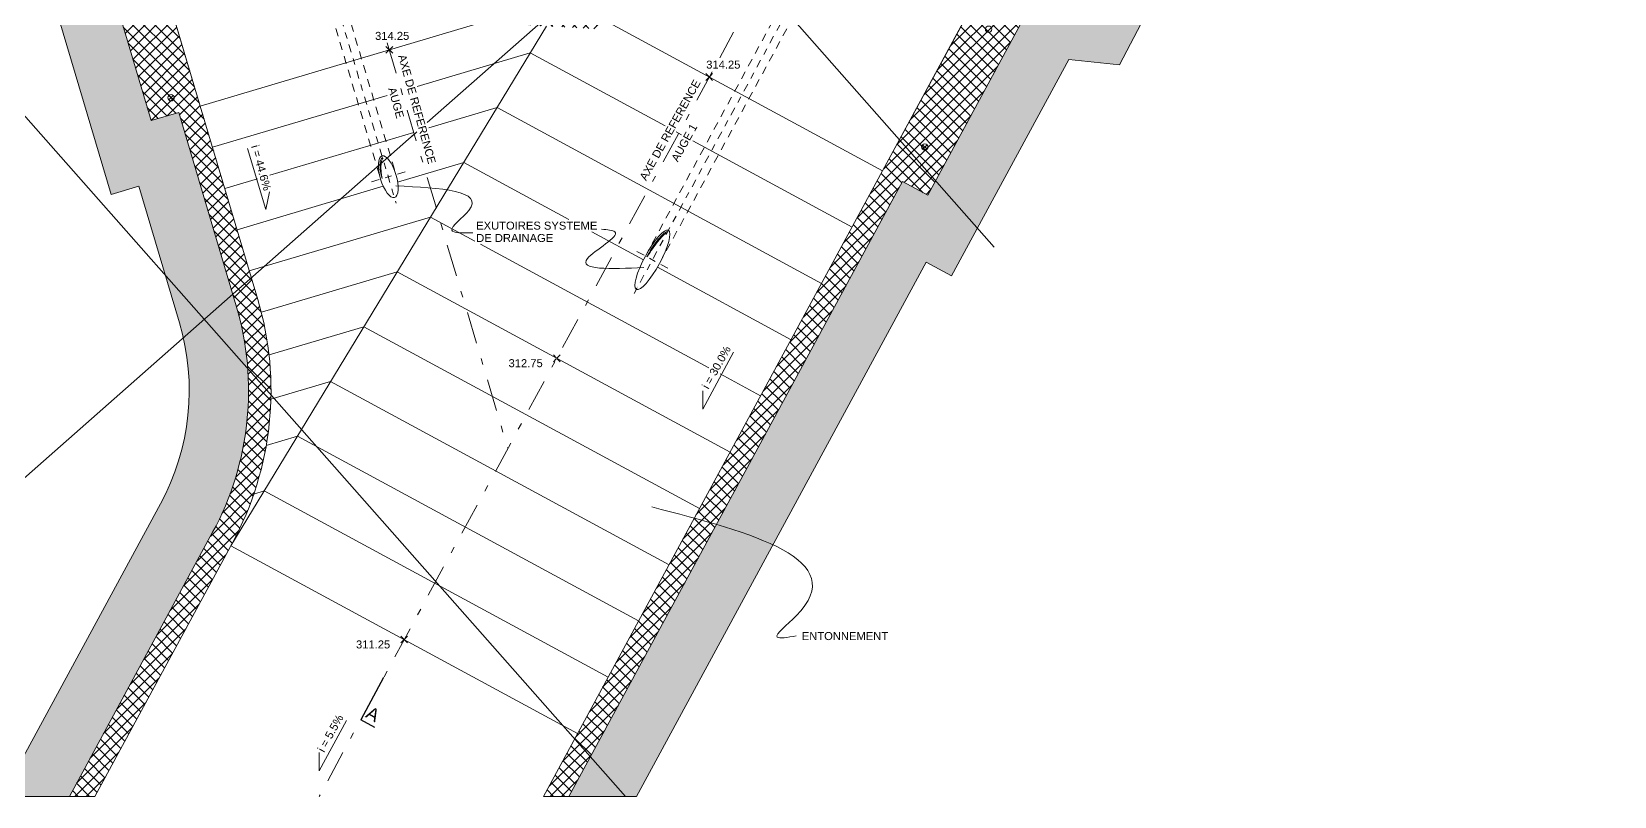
# Model space of a CAD drawing. Extents: x -88.6 to -49.6, y 115 to 143.7.
# Drawn here: x -74.33 to -49.61, y 114.97 to 126.92 of the extents above; entities that cross this region are included whole.
import ezdxf
from ezdxf.enums import TextEntityAlignment as Align

# ---------------------------------------------------------------- set-up
doc = ezdxf.new("R2010")
doc.units = 0
doc.linetypes.add('TRATTEGGIATA', pattern=[0.75, 0.5, -0.25])
doc.linetypes.add('TRATTOPUNTO2', pattern=[0.5, 0.25, -0.125, 0, -0.125])
doc.layers.add('contorno', color=5, linetype='Continuous', plot=False)
for name, color, linetype in [('coordinate', 2, 'Continuous'), ('LIN010CO', 2, 'Continuous'), ('LIN018CO', 6, 'Continuous'), ('LIN07CO', 4, 'Continuous'), ('TRATTEGGI', 2, 'Continuous')]:
    doc.layers.add(name, color=color, linetype=linetype)
for name, color, linetype, lineweight in [('LIN025CO', 7, 'Continuous', 25), ('LIN035CO', 1, 'Continuous', 35), ('TEXT035', 1, 'Continuous', 35), ('TEXT050', 3, 'Continuous', 50)]:
    doc.layers.add(name, color=color, linetype=linetype, lineweight=lineweight)
doc.styles.add('ARIAL', font='arial.ttf')
doc.linetypes.add('ROCK', pattern='A,0.25,-0.18,["<",Standard,S=0.18,R=90,X=0,Y=-0.09],0,["-",Standard,S=0.18,R=45,X=-0.111213,Y=-0.238491],0.25', length=0.6799999999999999)

# ---------------------------------------------------------------- blocks, each defined once
blk = doc.blocks.new('SEZ4')
at = {"layer": 'LIN07CO'}
for p in [(0, 0), (0.4999999999999929, -1.5)]:
    blk.add_line(p, (-7.105427357601002e-15, -1.5), dxfattribs=at)
at = {"layer": 'TEXT050', "style": 'ARIAL'}
blk.add_attdef('NOME_SEZIONE', text='', height=0.4, dxfattribs=at).set_placement((0.2499999999999929, -1.161970199621763), align=Align.MIDDLE)
blk = doc.blocks.new('quote')
at = {"layer": 'LIN018CO'}
for p, q in [((0.0007025840397716365, 0.0007025840397716365), (-0.0007025840397716365, -0.0007025840397716365)), ((0.0007025840397716365, -0.0007025840397716365), (-0.0007025840397716365, 0.0007025840397716365))]:
    blk.add_line(p, q, dxfattribs=at)
at = {"layer": 'LIN035CO'}
for p, q in [((-0.01327856087883106, 0.01327856087883106), (-0.1060660171779944, 0.1060660171779944)), ((0.1060660171779659, 0.1060660171779944), (0.01327856087883106, 0.01327856087883106)), ((-0.01327856087883106, -0.01327856087883106), (-0.1060660171779944, -0.1060660171779944)), ((0.1060660171779659, -0.1060660171779944), (0.01327856087883106, -0.01327856087883106))]:
    blk.add_line(p, q, dxfattribs=at)
at = {"layer": 'TEXT035', "style": 'ARIAL'}
blk.add_attdef('VALORE', text='', height=0.25, dxfattribs=at).set_placement((0, 0.3298607042895583), align=Align.CENTER)

msp = doc.modelspace()

# ---------------------------------------------------------------- hatches: boundary and pattern name
at = {"layer": 'TRATTEGGI', "lineweight": 0}
h = msp.add_hatch(dxfattribs=at)
h.set_pattern_fill('AR-CONC', color=256, scale=0.1, angle=-138.5691721963736, style=0)
h.set_pattern_definition([(49.99999999999999, (0, 0), (0.7172601826007534, -0.06275213498259524), [0.07500000000000001, -0.8250000000000001]), (355, (0, 0), (-0.1387513336129998, 0.7521921337000119), [0.05999999999999999, -0.6599999999999999]), (100.4514, (0.05977167999662925, -0.005229340007645078), (0.5785093817140218, 0.6894395420609536), [0.06374019000000002, -0.701142112]), (46.18419999999999, (0, 0.1999999999970896), (1.067241048625645, -0.1655190143290182), [0.1125, -1.2375]), (96.6356, (0.08893674499995541, 0.1862066929897992), (0.9346627055487035, 0.9741178709004416), [0.09561028799999999, -1.051713]), (351.1842, (0, 0.1999999999970896), (0.9346619451336272, 0.9741186009253244), [0.09, -0.99]), (20.99999999999998, (0.09999999999854481, 0.1499999999796273), (0.5969070521184617, -0.4026188906653389), [0.07500000000000001, -0.8250000000000001]), (325.9999999999999, (0.09999999999854481, 0.1499999999796273), (0.2433153319215818, 0.7251500450468531), [0.05999999999999998, -0.6599999999999999]), (71.45139999999999, (0.1497422329921392, 0.1164483939937782), (0.84022262858149, 0.3225304967099523), [0.06374019, -0.7011421119999999]), (37.50000000000001, (0, 0), (0.01215985531729075, 0.3328938538313115), [0, -0.652, 0, -0.67, 0, -0.6625000000000001]), (7.499999999999984, (0, 0), (0.2630695374421487, 0.3944117118823601), [0, -0.382, 0, -0.6369999999999999, 0, -0.2524999999999999]), (327.5, (-0.2230000000126893, 0), (0.533822436172409, -0.02255487173437992), [0, -0.25, 0, -0.78, 0, -1.035]), (317.5, (-0.3229999999894062, -1.455191522836685e-11), (0.5831861693423862, 0.1001049823323176), [0, -0.325, 0, -0.518, 0, -0.735])])
h.paths.add_polyline_path([(-49.60882907468476, 139.9676284061716), (-50.45756051797798, 139.5445766810299), (-57.33710068441724, 126.4014853021654), (-58.12785915101995, 126.4839148277097), (-59.95985251236561, 123.102922094331), (-60.35550339574547, 123.3173058120447), (-64.88096661689633, 114.9654424326873), (-65.93562498871324, 114.9654424326291), (-60.72902700787381, 124.5743582236028), (-60.33337612449395, 124.3599745058891), (-58.64796962798573, 127.4704372606939), (-57.86682689189911, 127.3890100893768), (-51.47844918927149, 139.5937548654765), (-51.94625943019491, 139.8386226252769), (-49.60882907468476, 141.0037190196017)])
edge = h.paths.add_edge_path()
edge.add_line((-77.33774669887498, 140.071844835722), (-74.27580599449936, 129.0994999788577))
edge.add_line((-74.2758059944972, 129.0994999788527), (-73.498925879397, 129.0185171478193))
edge.add_line((-73.49892587939394, 129.0185171478224), (-72.46164685103112, 125.5276692825647))
edge.add_line((-72.46164685103577, 125.5276692825719), (-72.03028724775677, 125.6558445245582))
edge.add_line((-72.03028724775504, 125.6558445245464), (-71.13216206878349, 122.633303551443))
edge.add_arc((-75.58954463563714, 121.3088260500954), 4.649999999887555, -28.451081468479572, 16.548918532263997, ccw=False)
edge.add_line((-71.50115217357234, 119.0935276334203), (-73.73795812937476, 114.9654424327234))
edge.add_line((-73.73795812937169, 114.9654424327164), (-74.79261650115522, 114.9654424326871))
edge.add_line((-74.7926165011595, 114.9654424326873), (-72.3164401854216, 119.5352920331225))
edge.add_arc((-75.5895446356808, 121.3088260501245), 3.722718852108987, -28.45108146843931, 16.5489185315883)
edge.add_line((-72.02103235328104, 122.3691824723501), (-72.65503645323032, 124.5028531611004))
edge.add_line((-72.6550364532377, 124.5028531611024), (-73.08639605651669, 124.374677919116))
edge.add_line((-73.08639605651842, 124.3746779190988), (-74.21131610104432, 128.1604719327098))
edge.add_line((-74.21131610103475, 128.1604719327297), (-74.9993958874972, 128.2426222297361))
edge.add_line((-74.9993958874984, 128.2426222297217), (-78.03646553397392, 139.1258426225193))
edge.add_line((-78.03646553397266, 139.1258426225249), (-78.51093496736651, 139.1236480900319))
edge.add_line((-78.51093496737303, 139.1236480900407), (-78.51093496739071, 140.0195107638502))
edge.add_line((-78.51093496738758, 140.0195107638574), (-77.73684838899806, 140.0545194884942))
edge.add_line((-77.73684838899499, 140.0545194884908), (-77.33774669908634, 140.0718448365237))
h = msp.add_hatch(dxfattribs=at)
h.set_pattern_fill('ANSI37', color=256, angle=-138.5691721963736, style=0)
h.set_pattern_definition([(44.99999999999996, (0, 0), (-0.08838834764831842, 0.08838834764831846), []), (135, (0, 0), (-0.08838834764831846, -0.08838834764831842), [])])
edge = h.paths.add_edge_path()
edge.add_line((-51.94625943015853, 139.8386226252624), (-51.76645977958754, 140.1704476882059))
edge.add_line((-51.76645977958833, 140.1704476882151), (-58.87174884048925, 140.9111107741509))
edge.add_line((-58.87174884049455, 140.9111107741483), (-65.79236646237642, 128.1389259050277))
edge.add_line((-65.79236646237405, 128.1389259050338), (-66.35383321581422, 128.1438994386309))
edge.add_line((-66.35383321581321, 128.1438994386262), (-69.77164215910754, 139.6461574880718))
edge.add_line((-69.77164215910307, 139.6461574880668), (-76.87693121999018, 140.386820573976))
edge.add_line((-76.87693121999473, 140.3868205739855), (-76.79059113941899, 140.0962525804279))
edge.add_line((-76.79059113941912, 140.0962525804207), (-77.33774669907959, 140.0718448365021))
edge.add_line((-77.33774669908598, 140.0718448365078), (-74.27580599448241, 129.0994999788354))
edge.add_line((-74.27580599448265, 129.0994999788381), (-73.49892587938245, 129.0185171478047))
edge.add_line((-73.49892587937211, 129.0185171477933), (-72.46164685100929, 125.5276692825356))
edge.add_line((-72.46164685100666, 125.5276692825282), (-72.03028724772767, 125.6558445245146))
edge.add_line((-72.03028724774049, 125.6558445245173), (-71.13216206876893, 122.6333035514139))
edge.add_arc((-75.58954463563714, 121.3088260500663), 4.649999999894156, -28.451081468395387, 16.548918532301684, ccw=False)
edge.add_line((-71.50115217356506, 119.0935276333767), (-73.73795812936748, 114.9654424326797))
edge.add_line((-73.73795812935714, 114.9654424326873), (-73.339879907913, 114.9654424326907))
edge.add_line((-73.33987990791502, 114.9654424326873), (-71.1934237086563, 118.9267847417933))
edge.add_arc((-75.58954463571717, 121.3088260500663), 4.999999999968144, -28.45108146809561, 16.54891853188982)
edge.add_line((-70.79666015512339, 122.7329954063607), (-71.69478533409495, 125.7555363794641))
edge.add_line((-71.69478533408983, 125.7555363794527), (-75.76904249270552, 139.4669983059413))
edge.add_line((-75.7690424927132, 139.466998305943), (-70.38624774949176, 138.9058899072192))
edge.add_line((-70.38624774948403, 138.9058899072115), (-66.86041664911998, 127.0400952328751))
edge.add_line((-66.86041664911318, 127.0400952328782), (-65.52170914996398, 126.959199208014))
edge.add_line((-65.52170914996532, 126.9591992080095), (-58.423030150812, 140.0600011098629))
edge.add_line((-58.42303015082143, 140.0600011098577), (-53.04023540770112, 139.4988927114134))
edge.add_line((-53.04023540769413, 139.4988927114027), (-61.03675547278112, 124.7411011151534))
edge.add_line((-61.03675547278544, 124.7411011151707), (-66.3337032101517, 114.9654424326872))
edge.add_line((-66.33370321014809, 114.9654424326873), (-65.93562498866415, 114.9654424326676))
edge.add_line((-65.93562498867686, 114.9654424326582), (-60.72902700788322, 124.5743582235836))
edge.add_line((-60.72902700788109, 124.5743582236028), (-60.33337612449866, 124.3599745058851))
edge.add_line((-60.33337612450123, 124.35997450586), (-58.64796962799065, 127.4704372606615))
edge.add_line((-58.64796962797118, 127.4704372606793), (-57.86682689188705, 127.3890100893738))
edge.add_line((-57.86682689190638, 127.3890100893768), (-51.47844918926906, 139.5937548654921))
edge.add_line((-51.47844918926421, 139.5937548654765), (-51.94625943016929, 139.8386226252606))

# ---------------------------------------------------------------- linework, layer by layer
at = {"layer": 'contorno', "lineweight": 0, "ltscale": 0.5, "flags": 128}
msp.add_lwpolyline([(-49.60882907468476, 139.9676284061716), (-50.45756051797798, 139.5445766810299), (-57.33710068441724, 126.4014853021654), (-58.12785915101995, 126.4839148277097), (-59.95985251236561, 123.102922094331), (-60.35550339574547, 123.3173058120447), (-64.88096661689633, 114.9654424326873), (-65.93562498871324, 114.9654424326291), (-60.72902700787381, 124.5743582236028), (-60.33337612449395, 124.3599745058891), (-58.64796962798573, 127.4704372606939), (-57.86682689189911, 127.3890100893768), (-51.47844918927149, 139.5937548654765), (-51.94625943019491, 139.8386226252769), (-49.60882907468476, 141.0037190196017)], close=True, dxfattribs=at)
for points in [[(-77.33774669887498, 140.071844835722), (-74.2758059944972, 129.0994999788527), (-73.49892587939394, 129.0185171478224), (-72.46164685103577, 125.5276692825719), (-72.03028724775504, 125.6558445245464), (-71.13216206877405, 122.6333035514399, -0.1989123673826152), (-71.50115217357234, 119.0935276334203), (-73.73795812937169, 114.9654424327164), (-74.7926165011595, 114.9654424326873), (-72.31644018541556, 119.5352920331206, 0.1989123673798568), (-72.02103235328104, 122.3691824723501), (-72.6550364532377, 124.5028531611024), (-73.08639605651842, 124.3746779190988), (-74.21131610103475, 128.1604719327297), (-74.9993958874984, 128.2426222297217), (-78.03646553397266, 139.1258426225249), (-78.51093496737303, 139.1236480900407), (-78.51093496738758, 140.0195107638574), (-77.73684838899499, 140.0545194884908), (-77.33774669908598, 140.0718448365078)], [(-73.49892587937211, 129.0185171477933), (-72.46164685100666, 125.5276692825282), (-72.03028724774049, 125.6558445245173), (-71.13216206876677, 122.6333035514253, -0.1989123673826152), (-71.50115217356506, 119.0935276333767), (-73.73795812935714, 114.9654424326873), (-73.33987990791502, 114.9654424326873), (-71.19342370865343, 118.9267847417941, 0.1989123673797444), (-70.79666015512339, 122.7329954063607), (-71.69478533408983, 125.7555363794527), (-75.7690424927132, 139.466998305943)]]:
    msp.add_lwpolyline(points, format="xyb", dxfattribs=at)
msp.add_lwpolyline([(-53.04023540769413, 139.4988927114027), (-61.03675547278544, 124.7411011151707), (-66.33370321014809, 114.9654424326873), (-65.93562498867686, 114.9654424326582), (-60.72902700788109, 124.5743582236028), (-60.33337612450123, 124.35997450586), (-58.64796962797118, 127.4704372606793)], dxfattribs=at)
at = {"layer": 'coordinate', "linetype": 'Continuous', "lineweight": 0}
for p, q in [((-59.2926939286117, 123.5515713475615), (-77.04469954347587, 143.6654424326844)), ((-56.63791250964277, 135.6558149625344), (-68.149596530071, 125.4958870947739)), ((-65.05247645077179, 114.9654424326582), (-79.07237976040051, 130.8506631741329)), ((-68.31116354055848, 125.3532920435537), (-68.3872133577097, 125.2861723540991)), ((-68.35156875567918, 125.3176313990989), (-75.39765017752507, 119.0989340417))]:
    msp.add_line(p, q, dxfattribs=at)
at = {"layer": 'LIN010CO', "linetype": 'TRATTOPUNTO2', "lineweight": 0, "ltscale": 2}
for p, q in [((-54.98116381167347, 142.381900659966), (-63.58191558056569, 126.5089832979284)), ((-68.77594183671317, 126.7458120751689), (-66.89094833087438, 120.4020748781768)), ((-63.70177954420797, 126.287771147996), (-69.83679155902792, 114.9654424326873))]:
    msp.add_line(p, q, dxfattribs=at)
at = {"layer": 'LIN010CO', "color": 3, "lineweight": 0, "ltscale": 0.5}
for p, q in [((-75.7690424927132, 139.4669983059721), (-71.69478533413348, 125.7555363794818)), ((-53.04023540770868, 139.4988927114318), (-61.03675547279272, 124.7411011151999))]:
    msp.add_line(p, q, dxfattribs=at)
at = {"layer": 'LIN010CO', "linetype": 'TRATTOPUNTO2', "lineweight": 0, "ltscale": 0.5}
for p, q in [((-56.26044187292428, 138.8035155886464), (-64.92669644714624, 122.8097110484669)), ((-72.76148196157737, 138.1224319552275), (-68.63549314568081, 124.2368728569563)), ((-69.02068675513874, 124.5716810492013), (-68.49563013100851, 124.7276976520516)), ((-64.87380773299083, 123.4821889279992), (-64.39221623574122, 123.2212382264115))]:
    msp.add_line(p, q, dxfattribs=at)
at = {"layer": 'LIN010CO', "linetype": 'TRATTEGGIATA', "lineweight": 0, "ltscale": 0.25}
for p, q in [((-56.42978493392002, 138.7533684422233), (-64.74291500769323, 123.4112646100693)), ((-56.2099788875712, 138.634266376801), (-64.52308752972021, 123.292202097422)), ((-72.84576620111329, 137.9672289411392), (-68.87798055512394, 124.6140851167002)), ((-72.60612197702721, 138.0384374089772), (-68.63833633103059, 124.6852935845236))]:
    msp.add_line(p, q, dxfattribs=at)
at = {"layer": 'LIN010CO', "linetype": 'Continuous', "lineweight": 0}
for p, q in [((-68.30689488581993, 126.0608209505444), (-66.5402009492027, 126.5857806854765)), ((-66.5402009492027, 126.5857806854765), (-64.43302204439533, 125.4440042697825)), ((-71.50327807397116, 125.1110398728488), (-68.77721167480195, 125.9210698755196)), ((-68.12652214426635, 125.4130159059714), (-67.05982962947019, 125.7299755151907)), ((-67.05982962947019, 125.7299755151907), (-61.98957199612778, 122.9826527443511)), ((-70.60937989973172, 124.6752535113919), (-68.35935397375579, 125.3438316896209)), ((-64.26253617647308, 125.3516263787751), (-64.17977340760262, 125.306781312509)), ((-63.99916634699912, 125.2089192459389), (-61.51316373446753, 123.8618769297755)), ((-68.61181497465441, 124.567413373632), (-67.57945830970857, 124.8741703449195)), ((-67.57945830970857, 124.8741703449195), (-65.93548332827777, 123.9833813105506)), ((-71.31177081385249, 124.4665433661721), (-70.79882681810705, 124.6189607931155)), ((-71.120263553712, 123.8220468594664), (-68.835827652023, 124.5008497016242)), ((-70.92875629358605, 123.1775503528188), (-68.09908699001971, 124.0183651746484)), ((-68.09908699001971, 124.0183651746484), (-67.40364161963953, 123.64153759701)), ((-67.31987829039281, 123.5961503763974), (-63.75045013522322, 121.6620531453082)), ((-65.5774089683182, 123.789358459253), (-64.7730952040074, 123.3535404635331)), ((-70.73724903345283, 122.5330538461567), (-68.61871567029448, 123.1625600043481)), ((-68.61871567029448, 123.1625600043481), (-63.41879678111582, 120.3449801881216)), ((-64.55498623898893, 123.2353579628689), (-62.46598025778803, 122.1034285589412)), ((-70.62071718362131, 121.8662789636728), (-69.13834435054014, 122.3067548340623)), ((-69.13834435054014, 122.3067548340623), (-63.89520504278335, 119.4657560027117)), ((-70.59137366725918, 121.173596727589), (-69.657973030844, 121.4509496637766)), ((-69.657973030844, 121.4509496637766), (-64.3716133044436, 118.5865318173164)), ((-63.57670299411257, 121.5679081310373), (-62.94238851946284, 121.2242043735314)), ((-70.66373411769018, 120.4506939273997), (-70.17760171112604, 120.5951444934908)), ((-70.17760171112604, 120.5951444934908), (-64.84802156609658, 117.707307631892)), ((-70.85835743018833, 119.6914616428403), (-70.69723039136443, 119.7393393232051)), ((-70.69723039136443, 119.7393393232051), (-65.32442982775683, 116.8280834464676))]:
    msp.add_line(p, q, dxfattribs=at)
at = {"layer": 'LIN010CO', "color": 3, "linetype": 'ROCK', "lineweight": 0, "ltscale": 0.5}
msp.add_line((-65.93562498867686, 114.9654424326582), (-60.72902700788109, 124.5743582236028), dxfattribs=at)
at = {"layer": 'LIN010CO', "color": 3, "linetype": 'ROCK', "lineweight": 0, "ltscale": 0.5, "flags": 128}
msp.add_lwpolyline([(-73.49892587938666, 129.0185171478079), (-72.46164685102121, 125.5276692825573), (-72.03028724774049, 125.6558445245464), (-71.13216206878133, 122.6333035514253, -0.1989123673826152), (-71.50115217356506, 119.0935276333912), (-73.73795812937169, 114.9654424326873)], format="xyb", dxfattribs=at)
msp.add_lwpolyline([(-60.72902700788836, 124.5743582235737), (-60.3333761245085, 124.3599745058746), (-58.64796962800028, 127.4704372606793)], dxfattribs=at)
at = {"layer": 'LIN010CO', "color": 3, "lineweight": 0, "ltscale": 0.5, "flags": 128}
msp.add_lwpolyline([(-73.33987990792957, 114.9654424326873), (-71.19342370866798, 118.9267847417941, 0.1989123673797444), (-70.79666015512339, 122.7329954063753), (-71.69478533410438, 125.7555363794818)], format="xyb", dxfattribs=at)
msp.add_lwpolyline([(-66.33370321016264, 114.9654424327018), (-61.0367554728, 124.7411011151707)], dxfattribs=at)
at = {"layer": 'LIN018CO', "linetype": 'Continuous', "lineweight": 0}
for p, q in [((-71.21685907159554, 118.8835341528902), (-66.28544602046895, 127.0053506465338)), ((-72.18598899423523, 125.84996079134), (-72.11527831608691, 125.9206714694883)), ((-72.11527831608691, 125.84996079134), (-72.18598899422796, 125.9206714694883)), ((-60.41425333528605, 125.080223329438), (-60.34354265712318, 125.1509340075718)), ((-60.3435426571159, 125.080223329438), (-60.41425333525694, 125.1509340075718)), ((-68.84762089129799, 124.9507653271867), (-68.8429135825063, 124.934923400011)), ((-64.39496048146975, 123.7910439910047), (-64.4047048587745, 123.7732843563717))]:
    msp.add_line(p, q, dxfattribs=at)
at = {"layer": 'LIN018CO', "lineweight": 0}
for p, q in [((-70.95410067721969, 125.0934144000057), (-70.6705135134689, 124.1390331601433)), ((-70.61217532488081, 124.415815919856), (-70.6705135134689, 124.1390331601433)), ((-63.3640709306128, 121.9083801501984), (-63.84574554422579, 121.019436771443)), ((-63.84574554422579, 121.3023007676093), (-63.84574554422579, 121.019436771443)), ((-69.4125505175034, 116.1495580058399), (-69.83665292336082, 115.366865675911)), ((-69.83665292334626, 115.6497296720772), (-69.83665292336082, 115.366865675911))]:
    msp.add_line(p, q, dxfattribs=at)
at = {"layer": 'LIN018CO', "linetype": 'Continuous', "lineweight": 0}
for centre, radius in [((-59.38195419583644, 126.9554651099897), 0.05), ((-72.15063365516107, 125.8853161304141), 0.05000000002087174), ((-60.37889799619734, 125.1155786684976), 0.05)]:
    msp.add_circle(centre, radius, dxfattribs=at)
for centre, major_axis, ratio in [((-68.75815844306635, 124.6496893506264), (0.09665662207564613, -0.3252871730742328), 0.3683579372276394), ((-64.63301198438421, 123.3517135772272), (-0.2501827972812001, -0.4617190419333935), 0.2380300861989187)]:
    msp.add_ellipse(centre, major_axis=major_axis, ratio=ratio, dxfattribs=at)
for points, knots in [([(-68.84762089129072, 124.9507653271867), (-68.84769453455374, 124.9507435837004), (-68.84776774977217, 124.9507214570622), (-68.85757578676566, 124.9476888719655), (-68.87025456427364, 124.9344179662876), (-68.88681078052468, 124.8712985635648), (-68.88923453254392, 124.8247988002258), (-68.87940967523173, 124.7245986129856), (-68.86838797133532, 124.6724116586265), (-68.85310896713781, 124.6214755208639)], [3.141609220321451, 3.141609220321451, 3.141609220321451, 3.141609220321451, 3.145658344456268, 3.145658344456268, 3.687230086327295, 3.687230086327295, 4.228801828198321, 4.228801828198321, 4.712628549865671, 4.712628549865671, 4.712628549865671, 4.712628549865671]), ([(-68.84291358251357, 124.9349234000401), (-68.84457404385466, 124.9344349184976), (-68.85212701272394, 124.9300662549358), (-68.86688000419235, 124.8875091257069), (-68.87156159573351, 124.8504453672358), (-68.87446791202092, 124.769387391425), (-68.87059383381711, 124.7266846802086), (-68.86216294893529, 124.6745306927914), (-68.86216294893529, 124.6745306927914), (-68.85310896715237, 124.6214755208493)], [9.416135415521302, 9.416135415521302, 9.416135415521302, 9.416135415521302, 9.898830436771814, 9.898830436771814, 10.39219381242699, 10.39219381242699, 10.88555718808216, 10.88555718808216, 10.99595378912861, 10.99595378912861, 10.99595378912861, 10.99595378912861]), ([(-64.39496048146248, 123.7910439910047), (-64.39580664678942, 123.7917701793922), (-64.39687483471062, 123.7915961842082), (-64.40723770940531, 123.7906027894642), (-64.42010830565414, 123.7859929804981), (-64.46791961717827, 123.7539087818732), (-64.51172434425825, 123.7100082267862), (-64.61178498486697, 123.5818862503947), (-64.66905135824345, 123.4920609327237), (-64.71976813431684, 123.3987224598968)], [3.13240266713901, 3.13240266713901, 3.13240266713901, 3.13240266713901, 3.300356239691281, 3.300356239691281, 3.567493782273909, 3.567493782273909, 4.097715600496452, 4.097715600496452, 4.712218216373821, 4.712218216373821, 4.712218216373821, 4.712218216373821]), ([(-64.40470485878905, 123.7732843563863), (-64.41432835350861, 123.7698442306573), (-64.43235141663172, 123.7592915128917), (-64.47525258079986, 123.7215262263344), (-64.50044693657401, 123.6951367203146), (-64.58018158872437, 123.5985571131168), (-64.63879734422517, 123.5099075519975), (-64.69267115923867, 123.4342915155721), (-64.70543736032414, 123.4139861069416), (-64.71976813432411, 123.3987224598968)], [3.397761510574908, 3.397761510574908, 3.397761510574908, 3.397761510574908, 3.712544132948852, 3.712544132948852, 4.027326755322797, 4.027326755322797, 4.656892000070686, 4.656892000070686, 4.712190020268761, 4.712190020268761, 4.712190020268761, 4.712190020268761])]:
    msp.add_open_spline(points, degree=3, knots=knots, dxfattribs=at)
at = {"layer": 'LIN018CO', "lineweight": 0}
for points in [[(-67.43611737858737, 123.7754029548814), (-67.76498368231114, 123.8144121709774), (-67.50186616300925, 124.1210991645785), (-68.64198610543099, 124.5069353573635)], [(-65.4265024188353, 123.8292046123242), (-65.21956364756625, 123.7885650228418), (-65.64656863093842, 123.37226168091), (-64.76687369989668, 123.2310172300349)], [(-62.38670326815918, 117.4728661373811), (-62.68263978177856, 117.4543704355747), (-62.3867032681519, 117.7872951756726), (-64.64321968694276, 119.4889112164819)]]:
    msp.add_spline(points, degree=3, dxfattribs=at)
at = {"layer": 'LIN018CO', "linetype": 'Continuous', "lineweight": 0}
for points in [[(-64.40466684323474, 123.7731306408677), (-64.40467950728635, 123.773182156292), (-64.40469217950158, 123.773233394968), (-64.4047048587745, 123.7732843563717)], [(-64.86146760195697, 122.9300926263822), (-64.86145891642809, 122.930053651784), (-64.86145022201526, 122.9300148798357), (-64.86144151909684, 122.9299763111194)]]:
    msp.add_open_spline(points, degree=3, dxfattribs=at)
at = {"layer": 'LIN025CO', "linetype": 'Continuous', "lineweight": 0}
for p, q in [((-71.69478533411893, 125.7555363794818), (-66.90190085361974, 127.179705735718)), ((-61.03675547279272, 124.7411011151853), (-65.4328763999074, 127.1231424235302)), ((-71.21685907161009, 118.8835341529193), (-65.80083808942436, 115.9488592610724))]:
    msp.add_line(p, q, dxfattribs=at)

# ---------------------------------------------------------------- block references
ref = msp.add_blockref('quote', (-68.7423684940295, 126.6328247029596), dxfattribs=dict(xscale=0.5, yscale=0.5, zscale=0.5))
ref.add_attrib('VALORE', '314.25', dxfattribs={"layer": 'TEXT035', "height": 0.125, "style": 'ARIAL'}).set_placement((-68.69684137267905, 126.7896663106076), align=Align.CENTER)
ref = msp.add_blockref('quote', (-63.74476596388558, 126.2084385611088), dxfattribs=dict(xscale=0.5, yscale=0.5, zscale=0.5))
ref.add_attrib('VALORE', '314.25', dxfattribs={"layer": 'TEXT035', "height": 0.125, "style": 'ARIAL'}).set_placement((-63.52532755213906, 126.3404407867492), align=Align.CENTER)
ref = msp.add_blockref('quote', (-66.12680727218685, 121.812317634045), dxfattribs=dict(xscale=0.5, yscale=0.5, zscale=0.5))
ref.add_attrib('VALORE', '312.75', dxfattribs={"layer": 'TEXT035', "height": 0.125, "style": 'ARIAL'}).set_placement((-66.6128375726621, 121.6737781617703), align=Align.CENTER)
ref = msp.add_blockref('quote', (-68.50884858050267, 117.4161967069813), dxfattribs=dict(xscale=0.5, yscale=0.5, zscale=0.5))
ref.add_attrib('VALORE', '311.25', dxfattribs={"layer": 'TEXT035', "height": 0.125, "style": 'ARIAL'}).set_placement((-68.9948788809561, 117.2776572347066), align=Align.CENTER)
at = {"layer": 'LIN025CO', "xscale": 0.5, "yscale": 0.5, "zscale": 0.5, "rotation": 331.5489185322332}
msp.add_blockref('SEZ4', (-68.83064487224328, 116.8223130461556), dxfattribs=at).add_auto_attribs({'NOME_SEZIONE': 'A'})

# ---------------------------------------------------------------- texts
at = {"layer": 'coordinate', "color": 1, "style": 'ARIAL'}
for s, rotation, p in [('AXE DE REFERENCE', 285.5591576013026, (-68.60572205196513, 126.5396324702451)), ('AXE DE REFERENCE', 60.96887143029157, (-64.7309207045837, 124.5787127641233)), ('AUGE', 285.5591576013026, (-68.76109895422269, 126.0270854617556)), ('AUGE 1', 60.96887143029157, (-64.23609856086114, 124.872613597443)), ('i = 44.6%', 285.5591576013026, (-70.90130984612188, 125.126989478129)), ('i = 30.0%', 60.96887143029157, (-63.75711978942854, 121.3202064776124)), ('i = 5.5%', 60.96887143029157, (-69.76116347555944, 115.6433919762057))]:
    msp.add_text(s, height=0.125, rotation=rotation, dxfattribs=at).set_placement(p)
at = {"layer": 'TEXT035', "style": 'ARIAL'}
for s, p in [('EXUTOIRES SYSTEME', (-67.38479356677271, 123.8238315149356)), ('DE DRAINAGE', (-67.38479356675816, 123.6306021127384)), ('ENTONNEMENT', (-62.29942998809565, 117.408634661595))]:
    msp.add_text(s, height=0.125, dxfattribs=at).set_placement(p)

doc.saveas('drawing.dxf')
